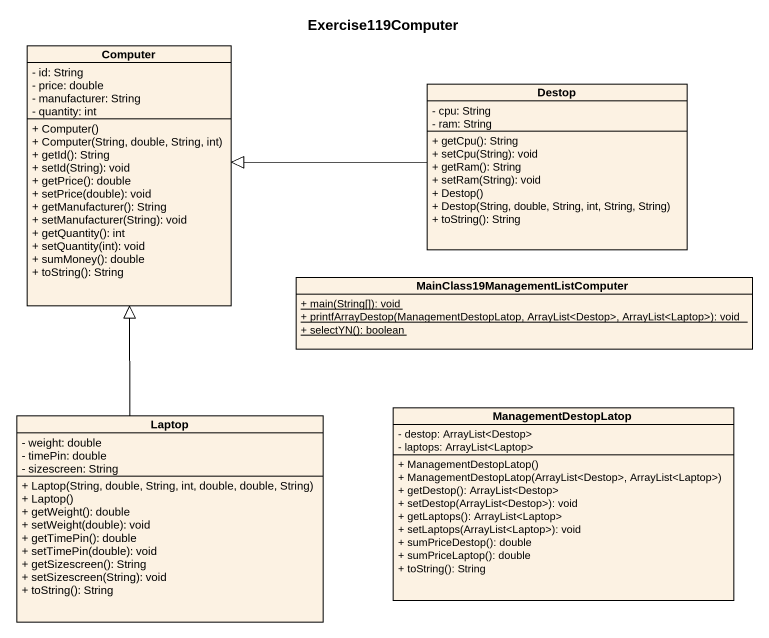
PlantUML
@startuml
title Exercise119Computer
hide circle
hide empty members
skinparam classAttributeIconSize 0
class Computer {
  - id: String
  - price: double
  - manufacturer: String
  - quantity: int
  + Computer()
  + Computer(String, double, String, int)
  + getId(): String
  + setId(String): void
  + getPrice(): double
  + setPrice(double): void
  + getManufacturer(): String
  + setManufacturer(String): void
  + getQuantity(): int
  + setQuantity(int): void
  + sumMoney(): double
  + toString(): String
}
class Destop {
  - cpu: String
  - ram: String
  + getCpu(): String
  + setCpu(String): void
  + getRam(): String
  + setRam(String): void
  + Destop()
  + Destop(String, double, String, int, String, String)
  + toString(): String
}
class "MainClass19ManagementListComputer" as MainClass19ManagementListCom {
  {static} + main(String[]): void
  {static} + printfArrayDestop(ManagementDestopLatop, ArrayList<Destop>, ArrayList<Laptop>): void
  {static} + selectYN(): boolean
}
class Laptop {
  - weight: double
  - timePin: double
  - sizescreen: String
  + Laptop(String, double, String, int, double, double, String)
  + Laptop()
  + getWeight(): double
  + setWeight(double): void
  + getTimePin(): double
  + setTimePin(double): void
  + getSizescreen(): String
  + setSizescreen(String): void
  + toString(): String
}
class ManagementDestopLatop {
  - destop: ArrayList<Destop>
  - laptops: ArrayList<Laptop>
  + ManagementDestopLatop()
  + ManagementDestopLatop(ArrayList<Destop>, ArrayList<Laptop>)
  + getDestop(): ArrayList<Destop>
  + setDestop(ArrayList<Destop>): void
  + getLaptops(): ArrayList<Laptop>
  + setLaptops(ArrayList<Laptop>): void
  + sumPriceDestop(): double
  + sumPriceLaptop(): double
  + toString(): String
}
Destop -left-|> Computer
Laptop -up-|> Computer
@enduml
